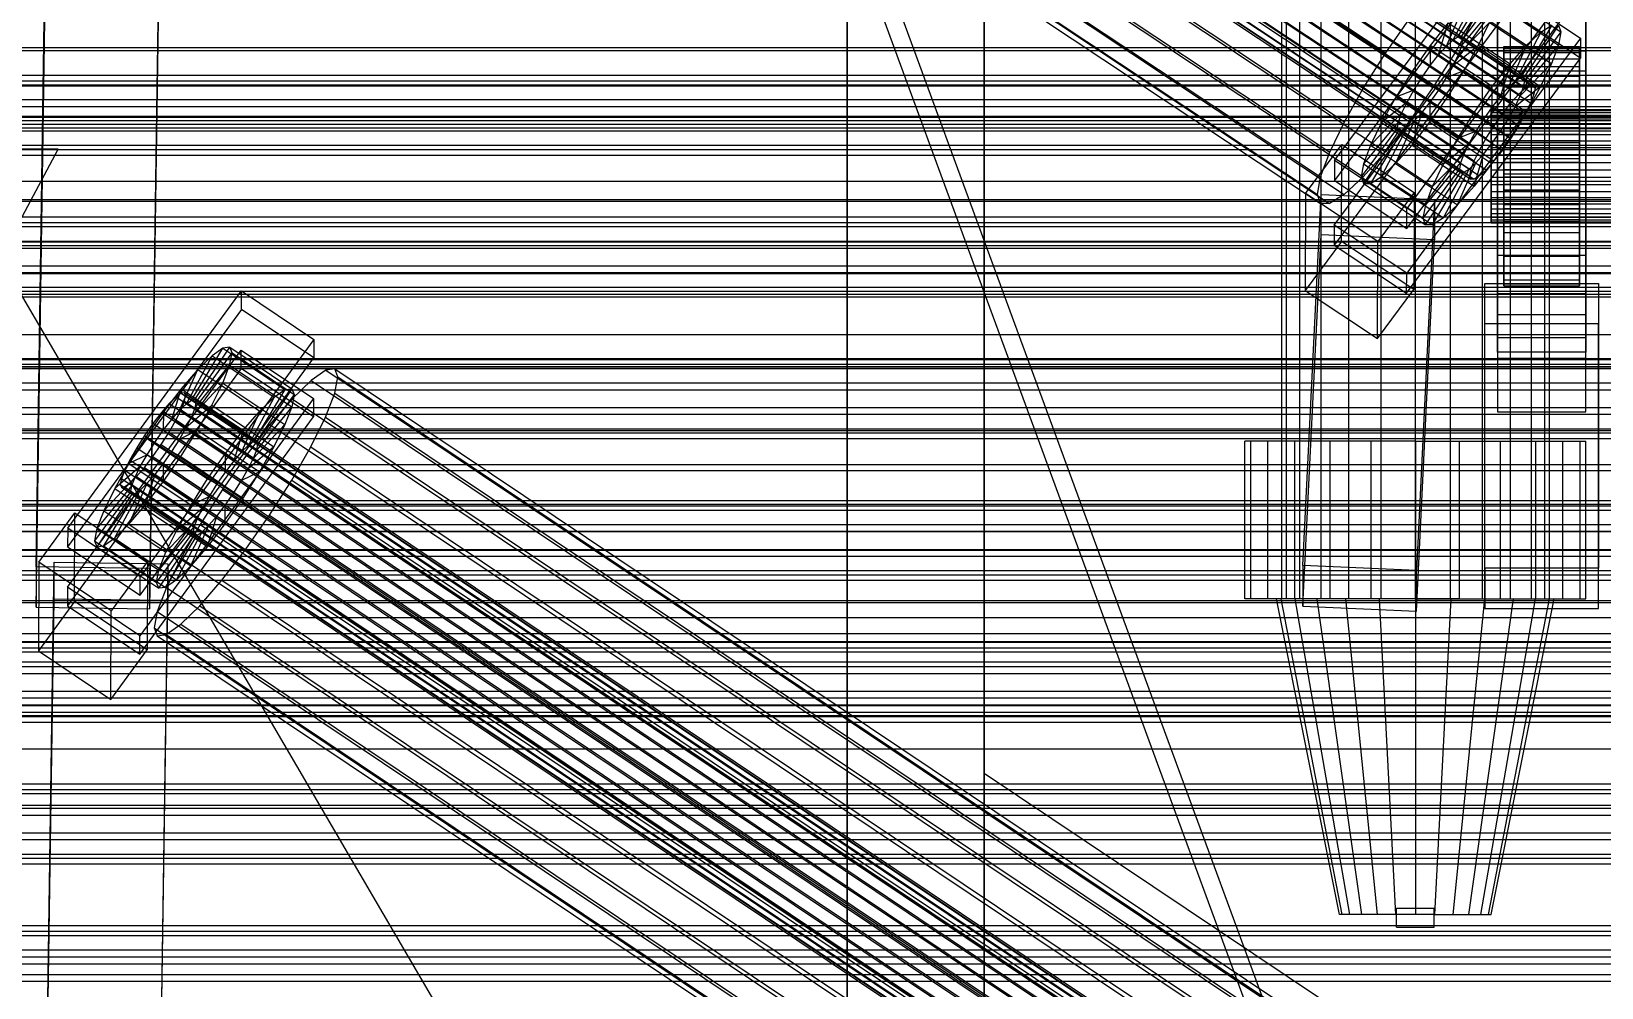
# Model space of a CAD drawing. Header units: millimetres. Extents: x -1970 to 59977, y -50268 to 6837.
# Drawn here: x -379.3 to -130.5, y -33651.6 to -33500.1 of the extents above; entities that cross this region are included whole.
import ezdxf

# ---------------------------------------------------------------- set-up
doc = ezdxf.new("R2010")
doc.units = ezdxf.units.MM
for name, color, linetype, lineweight in [('COTAS_O', 1, 'Continuous', 0), ('frontal_briquetadora', 7, 'Continuous', 0), ('frontal_C01', 7, 'Continuous', 0), ('frontal_C02', 7, 'Continuous', 0), ('frontal_C03', 7, 'Continuous', 0), ('frontal_mezcladora', 7, 'Continuous', 0), ('frontal_secador', 7, 'Continuous', 0), ('frontal_tolva', 7, 'Continuous', 0)]:
    doc.layers.add(name, color=color, linetype=linetype, lineweight=lineweight)
doc.dimstyles.new('R19_100', dxfattribs={"dimtxt": 250, "dimasz": 150, "dimexe": 150, "dimexo": 80, "dimgap": 100, "dimtad": 1, "dimtih": 1, "dimtoh": 1, "dimdsep": 46, "dimcen": 0.09, "dimadec": 0, "dimazin": 0, "dimtfac": 1, "dimtdec": 4, "dimtofl": 0, "dimtmove": 0, "dimatfit": 3, "dimfxl": 1, "dimtolj": 1, "dimtzin": 0, "dimarcsym": 0})

# ---------------------------------------------------------------- blocks, each defined once
blk = doc.blocks.new('*D39')
at = {"layer": 'COTAS_O', "color": 0, "lineweight": -2, "transparency": 16777216}
for p, q in [((-1725, -34320), (-1725, -33550)), ((1725, -34320), (1725, -33550)), ((-1575, -33700), (1575, -33700))]:
    blk.add_line(p, q, dxfattribs=at)
at = {"layer": 'COTAS_O', "color": 0, "transparency": 16777216}
for points in [[(-1575, -33675), (-1575, -33725), (-1725, -33700)], [(1575, -33675), (1575, -33725), (1725, -33700)]]:
    blk.add_solid(points, dxfattribs=at)
at = {"layer": 'Defpoints', "color": 0, "transparency": 16777216}
for p in [(1725, -33700), (-1725, -34400), (1725, -34400)]:
    blk.add_point(p, dxfattribs=at)

msp = doc.modelspace()

# ---------------------------------------------------------------- linework, layer by layer
at = {"layer": 'frontal_briquetadora'}
for p, q in [((-170, -33700), (-305, -33332.75)), ((-167, -33700), (-302, -33332.75))]:
    msp.add_line(p, q, dxfattribs=at)
at = {"layer": 'frontal_C01'}
for p, q in [((-250, -32680.37), (-250, -35735.764)), ((-250, -35740.498), (-250, -32685.104)), ((-356.348, -33367.134), (-142.549, -33509.038)), ((-355.53, -33366.621), (-141.731, -33508.525)), ((-355.022, -33368.11), (-141.224, -33510.015)), ((-355.017, -33366.618), (-141.218, -33508.523)), ((-354.844, -33367.126), (-141.045, -33509.031)), ((-358.659, -33369.518), (-144.861, -33511.423)), ((-357.415, -33368.122), (-143.617, -33510.026)), ((-355.541, -33369.503), (-141.742, -33511.407)), ((-146.196, -33513.132), (-359.995, -33371.227)), ((-356.363, -33371.209), (-142.565, -33513.113)), ((-362.578, -33375.104), (-148.779, -33517.009)), ((-361.332, -33373.132), (-147.533, -33515.037)), ((-358.68, -33375.085), (-144.881, -33516.989)), ((-357.434, -33373.113), (-143.635, -33515.017)), ((-363.648, -33377.008), (-149.85, -33518.913)), ((-360.017, -33376.99), (-146.218, -33518.895)), ((-364.989, -33380.107), (-151.191, -33522.012)), ((-364.471, -33378.715), (-150.672, -33520.619)), ((-362.596, -33380.095), (-148.798, -33522)), ((-361.352, -33378.699), (-147.554, -33520.604)), ((-365.168, -33381.091), (-151.369, -33522.995)), ((-364.995, -33381.599), (-151.196, -33523.503)), ((-364.482, -33381.596), (-150.683, -33523.501)), ((-363.664, -33381.083), (-149.865, -33522.988)), ((-349.002, -33381.14), (-164.693, -33503.471)), ((-338.003, -33381.085), (-153.694, -33503.417)), ((-352.519, -33386.705), (-168.21, -33509.037)), ((-341.52, -33386.65), (-157.211, -33508.982)), ((-378.512, -33584.927), (-375.644, -33392.979)), ((-355.541, -33392.079), (-171.232, -33514.41)), ((-345.291, -33392.028), (-160.982, -33514.359)), ((-357.646, -33393.221), (-360.514, -33585.168)), ((-357.863, -33396.895), (-173.554, -33519.226)), ((-349.061, -33396.851), (-164.752, -33519.182)), ((-378.512, -33591.331), (-375.644, -33399.383)), ((-360.514, -33591.572), (-357.646, -33399.624)), ((-359.326, -33400.825), (-175.016, -33523.156)), ((-352.572, -33400.791), (-168.263, -33523.122)), ((-359.83, -33403.601), (-175.521, -33525.932)), ((-359.341, -33405.034), (-175.032, -33527.366)), ((-357.893, -33405.027), (-173.584, -33527.358)), ((-355.584, -33403.58), (-171.275, -33525.911)), ((-228.298, -33426.447), (-228.298, -33738.634)), ((-228.298, -33744.321), (-228.298, -33432.135)), ((-172.809, -33520.529), (-145.277, -33483.29)), ((-145.289, -33486.492), (-172.821, -33523.731)), ((-133.809, -33490.902), (-161.341, -33528.141)), ((-172.847, -33530.775), (-145.315, -33493.536)), ((-161.353, -33531.343), (-133.821, -33494.104)), ((-154.017, -33501.427), (-149.953, -33493.677)), ((-153.199, -33500.914), (-148.226, -33492.594)), ((-152.686, -33500.911), (-147.143, -33492.589)), ((-152.513, -33501.419), (-146.777, -33493.661)), ((-149.953, -33493.677), (-140.123, -33500.201)), ((-147, -33538.401), (-147, -33492.928)), ((-146.777, -33493.661), (-136.948, -33500.185)), ((-145.315, -33493.536), (-133.847, -33501.148)), ((-133, -33492.928), (-133, -33538.401)), ((-145.327, -33496.738), (-172.859, -33533.977)), ((-155.085, -33502.415), (-152.207, -33495.763)), ((-152.692, -33502.403), (-147.155, -33495.738)), ((-152.207, -33495.763), (-142.377, -33502.287)), ((-147.155, -33495.738), (-137.325, -33502.262)), ((-147, -33496.13), (-147, -33541.603)), ((-133.859, -33504.349), (-145.327, -33496.738)), ((-133, -33541.603), (-133, -33496.13)), ((-164.693, -33503.471), (-160.922, -33498.094)), ((-154.833, -33498.71), (-157.653, -33502.318)), ((-156.329, -33503.811), (-154.833, -33498.71)), ((-154.833, -33498.71), (-145.003, -33505.235)), ((-150.672, -33498.043), (-153.694, -33503.417)), ((-153.21, -33503.795), (-148.249, -33498.677)), ((-149.985, -33502.28), (-148.249, -33498.677)), ((-148.249, -33498.677), (-138.419, -33505.202)), ((-138.396, -33499.118), (-143.369, -33507.438)), ((-137.313, -33499.113), (-142.856, -33507.436)), ((-140.123, -33500.201), (-138.396, -33499.118)), ((-137.313, -33499.113), (-136.948, -33500.185)), ((-133.847, -33501.148), (-161.379, -33538.387)), ((-157.653, -33502.318), (-160.474, -33506.34)), ((-157.653, -33502.318), (-157.665, -33505.52)), ((-147.823, -33508.842), (-157.653, -33502.318)), ((-156.329, -33503.811), (-155.085, -33502.415)), ((-155.085, -33502.415), (-154.017, -33501.427)), ((-145.255, -33508.939), (-155.085, -33502.415)), ((-154.033, -33505.502), (-149.985, -33502.28)), ((-154.017, -33501.427), (-153.199, -33500.914)), ((-144.188, -33507.951), (-154.017, -33501.427)), ((-152.692, -33502.403), (-153.21, -33503.795)), ((-153.199, -33500.914), (-152.686, -33500.911)), ((-143.369, -33507.438), (-153.199, -33500.914)), ((-152.513, -33501.419), (-152.692, -33502.403)), ((-142.862, -33508.927), (-152.692, -33502.403)), ((-142.856, -33507.436), (-152.686, -33500.911)), ((-152.686, -33500.911), (-152.513, -33501.419)), ((-142.683, -33507.943), (-152.513, -33501.419)), ((-152.246, -33506.299), (-149.985, -33502.28)), ((-149.985, -33502.28), (-140.156, -33508.804)), ((-142.377, -33502.287), (-145.255, -33508.939)), ((-145.003, -33505.235), (-142.377, -33502.287)), ((-140.123, -33500.201), (-144.188, -33507.951)), ((-137.325, -33502.262), (-142.862, -33508.927)), ((-136.948, -33500.185), (-142.683, -33507.943)), ((-142.377, -33502.287), (-140.123, -33500.201)), ((-137.325, -33502.262), (-138.419, -33505.202)), ((-136.948, -33500.185), (-137.325, -33502.262)), ((-133.847, -33501.148), (-133.859, -33504.349)), ((-168.21, -33509.037), (-164.693, -33503.471)), ((-161.391, -33541.588), (-133.859, -33504.349)), ((-157.665, -33505.52), (-156.329, -33503.811)), ((-153.694, -33503.417), (-157.211, -33508.982)), ((-146.499, -33510.335), (-156.329, -33503.811)), ((-153.21, -33503.795), (-154.033, -33505.502)), ((-143.38, -33510.32), (-153.21, -33503.795)), ((-147, -33506.375), (-147, -33503.174)), ((-147, -33503.174), (-133, -33503.174)), ((-147, -33548.647), (-147, -33503.174)), ((-146, -33512.459), (-146, -33502.48)), ((-146, -33502.48), (-146, -33502.811)), ((-146, -33502.48), (-134, -33502.48)), ((-146, -33503.441), (-146, -33502.48)), ((-146, -33512.616), (-146, -33502.811)), ((-146, -33502.811), (-146, -33504.412)), ((-146, -33502.811), (-134, -33502.811)), ((-146, -33512.915), (-146, -33503.441)), ((-146, -33503.441), (-134, -33503.441)), ((-146, -33505.629), (-146, -33503.441)), ((-146, -33513.374), (-146, -33504.412)), ((-146, -33504.412), (-146, -33507.173)), ((-146, -33504.412), (-134, -33504.412)), ((-134, -33502.811), (-134, -33502.48)), ((-134, -33502.48), (-134, -33512.459)), ((-134, -33502.48), (-134, -33503.441)), ((-134, -33504.412), (-134, -33502.811)), ((-134, -33502.811), (-134, -33512.616)), ((-134, -33503.441), (-134, -33512.915)), ((-134, -33503.441), (-134, -33505.629)), ((-134, -33507.173), (-134, -33504.412)), ((-134, -33504.412), (-134, -33513.374)), ((-133, -33503.174), (-133, -33506.375)), ((-133, -33503.174), (-133, -33548.647)), ((-160.474, -33506.34), (-163.105, -33510.503)), ((-159.001, -33507.425), (-160.474, -33506.34)), ((-160.474, -33506.34), (-150.644, -33512.865)), ((-159.001, -33507.425), (-157.665, -33505.52)), ((-157.665, -33505.52), (-147.835, -33512.044)), ((-155.103, -33507.406), (-156.35, -33509.378)), ((-154.033, -33505.502), (-155.103, -33507.406)), ((-155.103, -33507.406), (-152.246, -33506.299)), ((-145.274, -33513.93), (-155.103, -33507.406)), ((-154.877, -33510.462), (-152.246, -33506.299)), ((-144.203, -33512.026), (-154.033, -33505.502)), ((-152.246, -33506.299), (-142.416, -33512.824)), ((-147.823, -33508.842), (-145.003, -33505.235)), ((-133, -33506.375), (-147, -33506.375)), ((-147, -33506.375), (-147, -33551.849)), ((-145.003, -33505.235), (-146.499, -33510.335)), ((-146, -33513.951), (-146, -33505.629)), ((-146, -33505.629), (-134, -33505.629)), ((-146, -33508.894), (-146, -33505.629)), ((-146, -33514.682), (-146, -33507.173)), ((-146, -33507.173), (-146, -33510.906)), ((-146, -33507.173), (-134, -33507.173)), ((-138.419, -33505.202), (-143.38, -33510.32)), ((-138.419, -33505.202), (-140.156, -33508.804)), ((-134, -33505.629), (-134, -33513.951)), ((-134, -33505.629), (-134, -33508.894)), ((-134, -33510.906), (-134, -33507.173)), ((-134, -33507.173), (-134, -33514.682)), ((-133, -33551.849), (-133, -33506.375)), ((-171.232, -33514.41), (-168.21, -33509.037)), ((-160.247, -33509.397), (-163.105, -33510.503)), ((-161.318, -33511.301), (-160.247, -33509.397)), ((-157.211, -33508.982), (-160.982, -33514.359)), ((-160.247, -33509.397), (-159.001, -33507.425)), ((-150.417, -33515.921), (-160.247, -33509.397)), ((-149.171, -33513.949), (-159.001, -33507.425)), ((-156.35, -33509.378), (-157.686, -33511.283)), ((-156.35, -33509.378), (-154.877, -33510.462)), ((-146.52, -33515.902), (-156.35, -33509.378)), ((-150.644, -33512.865), (-147.823, -33508.842)), ((-147.835, -33512.044), (-147.823, -33508.842)), ((-145.255, -33508.939), (-146.499, -33510.335)), ((-146, -33515.498), (-146, -33508.894)), ((-146, -33508.894), (-134, -33508.894)), ((-146, -33513.015), (-146, -33508.894)), ((-144.188, -33507.951), (-145.255, -33508.939)), ((-140.156, -33508.804), (-144.203, -33512.026)), ((-143.369, -33507.438), (-144.188, -33507.951)), ((-143.617, -33510.026), (-142.549, -33509.038)), ((-143.38, -33510.32), (-142.862, -33508.927)), ((-142.856, -33507.436), (-143.369, -33507.438)), ((-142.862, -33508.927), (-142.683, -33507.943)), ((-142.683, -33507.943), (-142.856, -33507.436)), ((-142.549, -33509.038), (-141.731, -33508.525)), ((-140.156, -33508.804), (-142.416, -33512.824)), ((-141.731, -33508.525), (-141.218, -33508.523)), ((-141.045, -33509.031), (-141.224, -33510.015)), ((-141.218, -33508.523), (-141.045, -33509.031)), ((-134, -33508.894), (-134, -33515.498)), ((-134, -33508.894), (-134, -33513.015)), ((-163.105, -33510.503), (-165.365, -33514.523)), ((-161.318, -33511.301), (-165.365, -33514.523)), ((-163.105, -33510.503), (-153.275, -33517.028)), ((-162.14, -33513.007), (-161.318, -33511.301)), ((-151.488, -33517.825), (-161.318, -33511.301)), ((-157.686, -33511.283), (-159.022, -33512.992)), ((-157.698, -33514.485), (-154.877, -33510.462)), ((-157.686, -33511.283), (-157.698, -33514.485)), ((-147.856, -33517.807), (-157.686, -33511.283)), ((-154.877, -33510.462), (-145.047, -33516.987)), ((-147.835, -33512.044), (-149.171, -33513.949)), ((-146.499, -33510.335), (-147.835, -33512.044)), ((-146.196, -33513.132), (-144.861, -33511.423)), ((-146, -33516.451), (-146, -33510.906)), ((-146, -33510.906), (-146, -33515.358)), ((-146, -33510.906), (-134, -33510.906)), ((-145.274, -33513.93), (-144.203, -33512.026)), ((-144.861, -33511.423), (-143.617, -33510.026)), ((-144.203, -33512.026), (-143.38, -33510.32)), ((-141.742, -33511.407), (-142.565, -33513.113)), ((-141.224, -33510.015), (-141.742, -33511.407)), ((-134, -33515.358), (-134, -33510.906)), ((-134, -33510.906), (-134, -33516.451)), ((-173.554, -33519.226), (-171.232, -33514.41)), ((-162.659, -33514.4), (-168.196, -33521.065)), ((-162.14, -33513.007), (-167.102, -33518.125)), ((-165.365, -33514.523), (-167.102, -33518.125)), ((-165.365, -33514.523), (-155.535, -33521.047)), ((-160.982, -33514.359), (-164.752, -33519.182)), ((-160.266, -33514.388), (-163.144, -33521.04)), ((-162.837, -33515.384), (-162.659, -33514.4)), ((-162.659, -33514.4), (-162.14, -33513.007)), ((-152.829, -33520.924), (-162.659, -33514.4)), ((-152.311, -33519.532), (-162.14, -33513.007)), ((-160.266, -33514.388), (-161.333, -33515.376)), ((-159.022, -33512.992), (-160.518, -33518.092)), ((-160.518, -33518.092), (-157.698, -33514.485)), ((-159.022, -33512.992), (-160.266, -33514.388)), ((-150.436, -33520.912), (-160.266, -33514.388)), ((-149.192, -33519.516), (-159.022, -33512.992)), ((-157.698, -33514.485), (-147.868, -33521.009)), ((-153.275, -33517.028), (-150.644, -33512.865)), ((-150.644, -33512.865), (-149.171, -33513.949)), ((-149.171, -33513.949), (-150.417, -33515.921)), ((-148, -33512.915), (-148, -33512.459)), ((-148, -33512.459), (-148, -33512.616)), ((-148, -33512.459), (148, -33512.459)), ((-148, -33512.616), (-148, -33513.374)), ((-148, -33512.616), (148, -33512.616)), ((-148, -33513.951), (-148, -33512.915)), ((-148, -33512.915), (148, -33512.915)), ((-148, -33513.374), (-148, -33514.682)), ((-148, -33513.374), (148, -33513.374)), ((-148, -33515.498), (-148, -33513.951)), ((-148, -33513.951), (148, -33513.951)), ((-148, -33514.682), (-148, -33516.451)), ((-148, -33514.682), (148, -33514.682)), ((-147.533, -33515.037), (-146.196, -33513.132)), ((-146.52, -33515.902), (-145.274, -33513.93)), ((-146, -33512.616), (-146, -33512.459)), ((-134, -33512.459), (-146, -33512.459)), ((-146, -33512.459), (-146, -33512.915)), ((-146, -33513.374), (-146, -33512.616)), ((-134, -33512.616), (-146, -33512.616)), ((-134, -33512.915), (-146, -33512.915)), ((-146, -33512.915), (-146, -33513.951)), ((-146, -33517.45), (-146, -33513.015)), ((-146, -33513.015), (-134, -33513.015)), ((-146, -33517.709), (-146, -33513.015)), ((-146, -33514.682), (-146, -33513.374)), ((-134, -33513.374), (-146, -33513.374)), ((-134, -33513.951), (-146, -33513.951)), ((-146, -33513.951), (-146, -33515.498)), ((-146, -33516.451), (-146, -33514.682)), ((-134, -33514.682), (-146, -33514.682)), ((-142.416, -33512.824), (-145.274, -33513.93)), ((-142.416, -33512.824), (-145.047, -33516.987)), ((-142.565, -33513.113), (-143.635, -33515.017)), ((-134, -33512.459), (-134, -33512.616)), ((-134, -33512.915), (-134, -33512.459)), ((-134, -33512.616), (-134, -33513.374)), ((-134, -33513.951), (-134, -33512.915)), ((-134, -33513.015), (-134, -33517.45)), ((-134, -33513.015), (-134, -33517.709)), ((-134, -33513.374), (-134, -33514.682)), ((-134, -33515.498), (-134, -33513.951)), ((-134, -33514.682), (-134, -33516.451)), ((-162.837, -33515.384), (-168.573, -33523.142)), ((-162.664, -33515.892), (-168.208, -33524.214)), ((-162.151, -33515.889), (-167.125, -33524.209)), ((-161.333, -33515.376), (-165.397, -33523.126)), ((-162.664, -33515.892), (-162.837, -33515.384)), ((-153.008, -33521.908), (-162.837, -33515.384)), ((-162.151, -33515.889), (-162.664, -33515.892)), ((-152.835, -33522.416), (-162.664, -33515.892)), ((-161.333, -33515.376), (-162.151, -33515.889)), ((-152.321, -33522.413), (-162.151, -33515.889)), ((-151.503, -33521.901), (-161.333, -33515.376)), ((-155.535, -33521.047), (-153.275, -33517.028)), ((-153.275, -33517.028), (-150.417, -33515.921)), ((-150.417, -33515.921), (-151.488, -33517.825)), ((-149.85, -33518.913), (-148.779, -33517.009)), ((-148.779, -33517.009), (-147.533, -33515.037)), ((-148, -33517.45), (-148, -33515.498)), ((-148, -33515.498), (148, -33515.498)), ((-148, -33516.451), (-148, -33518.559)), ((-148, -33516.451), (148, -33516.451)), ((-145.047, -33516.987), (-147.868, -33521.009)), ((-147.856, -33517.807), (-146.52, -33515.902)), ((-145.047, -33516.987), (-146.52, -33515.902)), ((-144.881, -33516.989), (-146.218, -33518.895)), ((-146, -33515.358), (-146, -33518.559)), ((-134, -33515.358), (-146, -33515.358)), ((-146, -33515.358), (-146, -33520.224)), ((-134, -33515.498), (-146, -33515.498)), ((-146, -33515.498), (-146, -33517.45)), ((-146, -33518.559), (-146, -33516.451)), ((-134, -33516.451), (-146, -33516.451)), ((-143.635, -33515.017), (-144.881, -33516.989)), ((-134, -33518.559), (-134, -33515.358)), ((-134, -33520.224), (-134, -33515.358)), ((-134, -33517.45), (-134, -33515.498)), ((-134, -33516.451), (-134, -33518.559)), ((-177.394, -33525.775), (-171.658, -33518.017)), ((-175.016, -33523.156), (-173.554, -33519.226)), ((-171.715, -33533.386), (-171.658, -33518.017)), ((-171.658, -33518.017), (-160.19, -33525.629)), ((-164.752, -33519.182), (-168.263, -33523.122)), ((-167.102, -33518.125), (-168.196, -33521.065)), ((-167.102, -33518.125), (-157.272, -33524.65)), ((-163.144, -33521.04), (-160.518, -33518.092)), ((-160.518, -33518.092), (-150.688, -33524.617)), ((-157.272, -33524.65), (-152.311, -33519.532)), ((-155.535, -33521.047), (-151.488, -33517.825)), ((-152.311, -33519.532), (-152.829, -33520.924)), ((-151.488, -33517.825), (-152.311, -33519.532)), ((-150.688, -33524.617), (-149.192, -33519.516)), ((-150.672, -33520.619), (-149.85, -33518.913)), ((-150.436, -33520.912), (-149.192, -33519.516)), ((-149.192, -33519.516), (-147.856, -33517.807)), ((-148, -33519.673), (-148, -33517.45)), ((-148, -33517.45), (148, -33517.45)), ((-148, -33518.559), (-148, -33520.864)), ((148, -33518.559), (-148, -33518.559)), ((-148, -33522.018), (-148, -33519.673)), ((-148, -33519.673), (148, -33519.673)), ((-147.868, -33521.009), (-147.856, -33517.807)), ((-146.218, -33518.895), (-147.554, -33520.604)), ((-134, -33517.45), (-146, -33517.45)), ((-146, -33517.45), (-146, -33519.673)), ((-146, -33519.673), (-146, -33517.709)), ((-146, -33517.709), (-134, -33517.709)), ((-146, -33522.658), (-146, -33517.709)), ((-146, -33518.559), (-134, -33518.559)), ((-146, -33520.864), (-146, -33518.559)), ((-134, -33519.673), (-146, -33519.673)), ((-146, -33519.673), (-146, -33522.018)), ((-134, -33519.673), (-134, -33517.45)), ((-134, -33517.709), (-134, -33519.673)), ((-134, -33517.709), (-134, -33522.658)), ((-134, -33518.559), (-134, -33520.864)), ((-134, -33522.018), (-134, -33519.673)), ((-172.809, -33520.529), (-172.821, -33523.731)), ((-161.341, -33528.141), (-172.809, -33520.529)), ((-168.196, -33521.065), (-168.573, -33523.142)), ((-168.196, -33521.065), (-158.366, -33527.589)), ((-165.397, -33523.126), (-163.144, -33521.04)), ((-163.144, -33521.04), (-153.314, -33527.564)), ((-158.743, -33529.666), (-153.008, -33521.908)), ((-158.366, -33527.589), (-152.829, -33520.924)), ((-157.272, -33524.65), (-155.535, -33521.047)), ((-155.567, -33529.65), (-151.503, -33521.901)), ((-153.314, -33527.564), (-150.436, -33520.912)), ((-152.829, -33520.924), (-153.008, -33521.908)), ((-153.008, -33521.908), (-152.835, -33522.416)), ((-152.321, -33522.413), (-151.503, -33521.901)), ((-151.503, -33521.901), (-150.436, -33520.912)), ((-151.369, -33522.995), (-151.191, -33522.012)), ((-151.191, -33522.012), (-150.672, -33520.619)), ((-147.868, -33521.009), (-150.688, -33524.617)), ((-148.798, -33522), (-149.865, -33522.988)), ((-147.554, -33520.604), (-148.798, -33522)), ((-148, -33520.864), (-148, -33523.209)), ((-148, -33520.864), (148, -33520.864)), ((-148, -33524.322), (-148, -33522.018)), ((-148, -33522.018), (148, -33522.018)), ((-146, -33520.864), (-146, -33520.224)), ((-146, -33520.224), (-146, -33525.173)), ((-146, -33520.224), (-134, -33520.224)), ((-146, -33523.209), (-146, -33520.864)), ((-134, -33520.864), (-146, -33520.864)), ((-146, -33522.018), (-146, -33522.658)), ((-134, -33522.018), (-146, -33522.018)), ((-146, -33522.018), (-146, -33524.322)), ((-134, -33525.173), (-134, -33520.224)), ((-134, -33520.224), (-134, -33520.864)), ((-134, -33520.864), (-134, -33523.209)), ((-134, -33522.658), (-134, -33522.018)), ((-134, -33524.322), (-134, -33522.018)), ((-175.521, -33525.932), (-175.016, -33523.156)), ((-172.821, -33523.731), (-161.353, -33531.343)), ((-168.263, -33523.122), (-171.275, -33525.911)), ((-168.573, -33523.142), (-168.208, -33524.214)), ((-168.573, -33523.142), (-158.743, -33529.666)), ((-168.208, -33524.214), (-167.125, -33524.209)), ((-168.208, -33524.214), (-158.378, -33530.738)), ((-167.125, -33524.209), (-165.397, -33523.126)), ((-167.125, -33524.209), (-157.295, -33530.733)), ((-165.397, -33523.126), (-155.567, -33529.65)), ((-158.378, -33530.738), (-152.835, -33522.416)), ((-158.366, -33527.589), (-157.272, -33524.65)), ((-157.295, -33530.733), (-152.321, -33522.413)), ((-150.688, -33524.617), (-153.314, -33527.564)), ((-152.835, -33522.416), (-152.321, -33522.413)), ((-151.196, -33523.503), (-151.369, -33522.995)), ((-150.683, -33523.501), (-151.196, -33523.503)), ((-149.865, -33522.988), (-150.683, -33523.501)), ((-148, -33523.209), (-148, -33525.432)), ((-148, -33523.209), (148, -33523.209)), ((-148, -33526.431), (-148, -33524.322)), ((-148, -33524.322), (148, -33524.322)), ((-146, -33522.658), (-134, -33522.658)), ((-146, -33527.524), (-146, -33522.658)), ((-146, -33525.432), (-146, -33523.209)), ((-146, -33523.209), (-146, -33525.173)), ((-134, -33523.209), (-146, -33523.209)), ((-146, -33524.322), (-146, -33527.524)), ((-134, -33524.322), (-146, -33524.322)), ((-146, -33524.322), (-146, -33526.431)), ((-134, -33522.658), (-134, -33527.524)), ((-134, -33525.173), (-134, -33523.209)), ((-134, -33523.209), (-134, -33525.432)), ((-134, -33527.524), (-134, -33524.322)), ((-134, -33526.431), (-134, -33524.322)), ((-177.811, -33584.731), (-174.943, -33525.912)), ((-177.394, -33525.775), (-177.451, -33541.144)), ((-165.926, -33533.387), (-177.394, -33525.775)), ((-175.032, -33527.366), (-175.521, -33525.932)), ((-174.943, -33532.316), (-174.943, -33525.912)), ((-174.943, -33525.912), (-156.962, -33526.698)), ((-171.275, -33525.911), (-173.584, -33527.358)), ((-160.19, -33525.629), (-165.926, -33533.387)), ((-160.19, -33525.629), (-160.247, -33540.997)), ((-156.962, -33526.698), (-159.83, -33585.518)), ((-156.962, -33526.698), (-156.962, -33533.103)), ((-148, -33525.432), (-148, -33527.384)), ((-148, -33525.432), (148, -33525.432)), ((-148, -33528.2), (-148, -33526.431)), ((-148, -33526.431), (148, -33526.431)), ((-146, -33525.173), (-146, -33529.867)), ((-146, -33525.173), (-134, -33525.173)), ((-146, -33527.384), (-146, -33525.432)), ((-146, -33525.432), (-146, -33529.867)), ((-134, -33525.432), (-146, -33525.432)), ((-146, -33526.431), (-146, -33531.976)), ((-134, -33526.431), (-146, -33526.431)), ((-146, -33526.431), (-146, -33528.2)), ((-134, -33529.867), (-134, -33525.173)), ((-134, -33529.867), (-134, -33525.432)), ((-134, -33525.432), (-134, -33527.384)), ((-134, -33531.976), (-134, -33526.431)), ((-134, -33528.2), (-134, -33526.431)), ((-173.584, -33527.358), (-175.032, -33527.366)), ((-161.353, -33531.343), (-161.341, -33528.141)), ((-158.743, -33529.666), (-158.366, -33527.589)), ((-158.378, -33530.738), (-158.743, -33529.666)), ((-155.567, -33529.65), (-157.295, -33530.733)), ((-153.314, -33527.564), (-155.567, -33529.65)), ((-148, -33527.384), (-148, -33528.931)), ((-148, -33527.384), (148, -33527.384)), ((-148, -33529.507), (-148, -33528.2)), ((-148, -33528.2), (148, -33528.2)), ((-148, -33528.931), (-148, -33529.967)), ((-148, -33528.931), (148, -33528.931)), ((-148, -33530.266), (-148, -33529.507)), ((-148, -33529.507), (148, -33529.507)), ((-146, -33528.931), (-146, -33527.384)), ((-146, -33527.384), (-146, -33533.988)), ((-134, -33527.384), (-146, -33527.384)), ((-146, -33527.524), (-134, -33527.524)), ((-146, -33531.976), (-146, -33527.524)), ((-146, -33528.2), (-146, -33535.709)), ((-134, -33528.2), (-146, -33528.2)), ((-146, -33528.2), (-146, -33529.507)), ((-146, -33529.967), (-146, -33528.931)), ((-146, -33528.931), (-146, -33537.253)), ((-134, -33528.931), (-146, -33528.931)), ((-146, -33529.507), (-146, -33538.47)), ((-134, -33529.507), (-146, -33529.507)), ((-146, -33529.507), (-146, -33530.266)), ((-134, -33533.988), (-134, -33527.384)), ((-134, -33527.384), (-134, -33528.931)), ((-134, -33527.524), (-134, -33531.976)), ((-134, -33535.709), (-134, -33528.2)), ((-134, -33529.507), (-134, -33528.2)), ((-134, -33537.253), (-134, -33528.931)), ((-134, -33528.931), (-134, -33529.967)), ((-134, -33538.47), (-134, -33529.507)), ((-134, -33530.266), (-134, -33529.507)), ((-172.847, -33530.775), (-172.859, -33533.977)), ((-161.379, -33538.387), (-172.847, -33530.775)), ((-157.295, -33530.733), (-158.378, -33530.738)), ((-148, -33529.967), (-148, -33530.422)), ((-148, -33529.967), (148, -33529.967)), ((-148, -33530.422), (-148, -33530.266)), ((-148, -33530.266), (148, -33530.266)), ((-148, -33530.422), (148, -33530.422)), ((-146, -33529.867), (-146, -33533.988)), ((-146, -33529.867), (-134, -33529.867)), ((-146, -33530.422), (-146, -33529.967)), ((-146, -33529.967), (-146, -33539.441)), ((-134, -33529.967), (-146, -33529.967)), ((-146, -33530.266), (-146, -33540.071)), ((-134, -33530.266), (-146, -33530.266)), ((-146, -33530.266), (-146, -33530.422)), ((-146, -33530.422), (-146, -33540.402)), ((-134, -33530.422), (-146, -33530.422)), ((-146, -33531.976), (-134, -33531.976)), ((-146, -33535.709), (-146, -33531.976)), ((-134, -33533.988), (-134, -33529.867)), ((-134, -33539.441), (-134, -33529.967)), ((-134, -33529.967), (-134, -33530.422)), ((-134, -33540.071), (-134, -33530.266)), ((-134, -33530.422), (-134, -33530.266)), ((-134, -33540.402), (-134, -33530.422)), ((-134, -33531.976), (-134, -33535.709)), ((-177.811, -33591.135), (-174.943, -33532.316)), ((-171.715, -33533.386), (-177.451, -33541.144)), ((-156.962, -33533.103), (-174.943, -33532.316)), ((-172.859, -33533.977), (-161.391, -33541.588)), ((-160.247, -33540.997), (-171.715, -33533.386)), ((-165.983, -33548.755), (-165.926, -33533.387)), ((-159.83, -33591.922), (-156.962, -33533.103)), ((-146, -33533.988), (-146, -33537.253)), ((-146, -33533.988), (-134, -33533.988)), ((-134, -33537.253), (-134, -33533.988)), ((-147, -33550.914), (-147, -33535.546)), ((-147, -33535.546), (-133, -33535.546)), ((-147, -33545.02), (-147, -33535.546)), ((-146, -33535.709), (-134, -33535.709)), ((-146, -33538.47), (-146, -33535.709)), ((-146, -33537.253), (-146, -33539.441)), ((-146, -33537.253), (-134, -33537.253)), ((-134, -33535.709), (-134, -33538.47)), ((-134, -33539.441), (-134, -33537.253)), ((-133, -33535.546), (-133, -33550.914)), ((-133, -33535.546), (-133, -33545.02)), ((-161.391, -33541.588), (-161.379, -33538.387)), ((-133, -33538.401), (-147, -33538.401)), ((-147, -33538.401), (-147, -33541.603)), ((-146, -33538.47), (-134, -33538.47)), ((-146, -33540.071), (-146, -33538.47)), ((-146, -33539.441), (-146, -33540.402)), ((-146, -33539.441), (-134, -33539.441)), ((-134, -33538.47), (-134, -33540.071)), ((-134, -33540.402), (-134, -33539.441)), ((-133, -33541.603), (-133, -33538.401)), ((-177.451, -33541.144), (-165.983, -33548.755)), ((-165.983, -33548.755), (-160.247, -33540.997)), ((-149, -33546.432), (-149, -33540.028)), ((-149, -33540.028), (-131, -33540.028)), ((-149, -33585.123), (-149, -33540.028)), ((-147, -33541.603), (-133, -33541.603)), ((-146, -33540.071), (-134, -33540.071)), ((-146, -33540.402), (-146, -33540.071)), ((-146, -33540.402), (-134, -33540.402)), ((-134, -33540.071), (-134, -33540.402)), ((-131, -33540.028), (-131, -33546.432)), ((-131, -33540.028), (-131, -33585.123)), ((-131, -33546.432), (-149, -33546.432)), ((-149, -33591.526), (-149, -33546.432)), ((-133, -33545.02), (-147, -33545.02)), ((-147, -33545.02), (-147, -33560.388)), ((-133, -33560.388), (-133, -33545.02)), ((-131, -33591.526), (-131, -33546.432)), ((-133, -33548.647), (-147, -33548.647)), ((-147, -33548.647), (-147, -33551.849)), ((-133, -33551.849), (-133, -33548.647)), ((-133, -33550.914), (-147, -33550.914)), ((-147, -33550.914), (-147, -33560.388)), ((-147, -33551.849), (-133, -33551.849)), ((-133, -33560.388), (-133, -33550.914)), ((-147, -33560.388), (-133, -33560.388)), ((-425, -33579.245), (425, -33579.245)), ((-360.514, -33585.168), (-378.512, -33584.927)), ((-378.512, -33584.927), (-378.512, -33591.331)), ((-360.514, -33591.572), (-360.514, -33585.168)), ((-159.83, -33585.518), (-177.811, -33584.731)), ((-177.811, -33584.731), (-177.811, -33591.135)), ((-159.83, -33591.922), (-159.83, -33585.518)), ((-131, -33585.123), (-149, -33585.123)), ((-149, -33585.123), (-149, -33591.526)), ((-131, -33591.526), (-131, -33585.123)), ((425, -33590.613), (-425, -33590.613)), ((-378.512, -33591.331), (-360.514, -33591.572)), ((-177.811, -33591.135), (-159.83, -33591.922)), ((-149, -33591.526), (-131, -33591.526)), ((425, -33595.509), (-425, -33595.509)), ((-425, -33606.878), (425, -33606.878))]:
    msp.add_line(p, q, dxfattribs=at)
at = {"layer": 'frontal_C02'}
for p, q in [((-250, -32976.99), (-250, -35767.535)), ((-250, -35772.314), (-250, -32981.769)), ((-228.298, -33332.832), (-228.298, -33617.653)), ((-228.298, -33623.394), (-228.298, -33338.573)), ((425, -33502.707), (-425, -33502.707)), ((430, -33508.746), (-430, -33508.746)), ((430, -33513.746), (-430, -33513.746)), ((-425, -33514.183), (425, -33514.183)), ((-430, -33621.746), (-375, -33518.746)), ((-375, -33518.746), (-430, -33518.746)), ((-373.501, -33578.812), (-345.969, -33541.219)), ((-345.981, -33544.142), (-345.969, -33541.219)), ((-345.969, -33541.219), (-334.501, -33548.903)), ((-345.981, -33544.142), (-373.513, -33581.735)), ((-334.513, -33551.826), (-345.981, -33544.142)), ((-334.501, -33548.903), (-362.033, -33586.496)), ((-334.501, -33548.903), (-334.513, -33551.826)), ((-373.539, -33588.165), (-346.008, -33550.572)), ((-362.045, -33589.418), (-334.513, -33551.826)), ((-354.71, -33559.075), (-350.645, -33551.47)), ((-353.892, -33558.5), (-348.918, -33550.256)), ((-353.378, -33558.43), (-347.835, -33550.108)), ((-353.205, -33558.87), (-347.47, -33551.039)), ((-350.645, -33551.47), (-352.899, -33553.67)), ((-348.918, -33550.256), (-350.645, -33551.47)), ((-350.645, -33551.47), (-340.816, -33558.056)), ((-347.835, -33550.108), (-348.918, -33550.256)), ((-348.918, -33550.256), (-339.088, -33556.842)), ((-347.847, -33552.983), (-347.47, -33551.039)), ((-347.835, -33550.108), (-338.005, -33556.694)), ((-347.47, -33551.039), (-347.835, -33550.108)), ((-347.47, -33551.039), (-337.64, -33557.624)), ((-346.02, -33553.495), (-346.008, -33550.572)), ((-346.008, -33550.572), (-334.539, -33558.255)), ((-346.02, -33553.495), (-373.551, -33591.088)), ((-355.777, -33560.117), (-352.899, -33553.67)), ((-352.899, -33553.67), (-355.525, -33556.704)), ((-353.384, -33559.791), (-347.847, -33552.983)), ((-352.899, -33553.67), (-343.069, -33560.256)), ((-348.941, -33555.809), (-347.847, -33552.983)), ((-347.847, -33552.983), (-338.017, -33559.569)), ((-334.551, -33561.178), (-346.02, -33553.495)), ((-332.629, -33553.761), (-334.938, -33555.385)), ((-331.181, -33553.564), (-332.629, -33553.761)), ((-332.629, -33553.761), (-148.32, -33677.245)), ((-330.692, -33554.807), (-331.181, -33553.564)), ((-331.181, -33553.564), (-146.872, -33677.048)), ((-355.525, -33556.704), (-358.345, -33560.366)), ((-357.021, -33561.554), (-355.525, -33556.704)), ((-355.525, -33556.704), (-345.695, -33563.29)), ((-353.902, -33561.13), (-348.941, -33555.809)), ((-350.678, -33559.324), (-348.941, -33555.809)), ((-348.941, -33555.809), (-339.111, -33562.395)), ((-339.088, -33556.842), (-344.062, -33565.085)), ((-338.005, -33556.694), (-343.549, -33565.016)), ((-340.816, -33558.056), (-339.088, -33556.842)), ((-339.088, -33556.842), (-338.005, -33556.694)), ((-338.005, -33556.694), (-337.64, -33557.624)), ((-334.938, -33555.385), (-337.95, -33558.325)), ((-334.938, -33555.385), (-150.629, -33678.869)), ((-331.197, -33557.406), (-330.692, -33554.807)), ((-330.692, -33554.807), (-146.383, -33678.291)), ((-334.539, -33558.255), (-362.071, -33595.848)), ((-357.415, -33559.019), (-358.659, -33560.456)), ((-356.348, -33557.977), (-357.415, -33559.019)), ((-357.415, -33559.019), (-143.617, -33702.261)), ((-355.53, -33557.402), (-356.348, -33557.977)), ((-356.348, -33557.977), (-142.549, -33701.219)), ((-355.777, -33560.117), (-354.71, -33559.075)), ((-355.541, -33560.032), (-355.022, -33558.694)), ((-355.017, -33557.332), (-355.53, -33557.402)), ((-355.53, -33557.402), (-141.731, -33700.643)), ((-355.022, -33558.694), (-354.844, -33557.773)), ((-355.022, -33558.694), (-141.224, -33701.935)), ((-354.844, -33557.773), (-355.017, -33557.332)), ((-355.017, -33557.332), (-141.218, -33700.574)), ((-354.844, -33557.773), (-141.045, -33701.014)), ((-354.725, -33562.795), (-350.678, -33559.324)), ((-354.71, -33559.075), (-353.892, -33558.5)), ((-344.88, -33565.661), (-354.71, -33559.075)), ((-353.892, -33558.5), (-353.378, -33558.43)), ((-344.062, -33565.085), (-353.892, -33558.5)), ((-353.205, -33558.87), (-353.384, -33559.791)), ((-343.549, -33565.016), (-353.378, -33558.43)), ((-353.378, -33558.43), (-353.205, -33558.87)), ((-343.376, -33565.456), (-353.205, -33558.87)), ((-352.938, -33563.288), (-350.678, -33559.324)), ((-350.678, -33559.324), (-340.848, -33565.909)), ((-340.816, -33558.056), (-344.88, -33565.661)), ((-338.017, -33559.569), (-343.554, -33566.377)), ((-337.64, -33557.624), (-343.376, -33565.456)), ((-343.069, -33560.256), (-340.816, -33558.056)), ((-337.95, -33558.325), (-341.461, -33562.381)), ((-338.017, -33559.569), (-339.111, -33562.395)), ((-337.64, -33557.624), (-338.017, -33559.569)), ((-337.95, -33558.325), (-153.641, -33681.809)), ((-334.539, -33558.255), (-334.551, -33561.178)), ((-332.659, -33561.184), (-331.197, -33557.406)), ((-331.197, -33557.406), (-146.887, -33680.89)), ((-362.083, -33598.771), (-334.551, -33561.178)), ((-358.345, -33560.366), (-361.166, -33564.407)), ((-358.659, -33560.456), (-359.995, -33562.191)), ((-358.659, -33560.456), (-144.861, -33703.698)), ((-358.345, -33560.366), (-358.357, -33563.289)), ((-358.357, -33563.289), (-357.021, -33561.554)), ((-348.515, -33566.952), (-358.345, -33560.366)), ((-357.434, -33563.575), (-356.363, -33561.697)), ((-357.021, -33561.554), (-355.777, -33560.117)), ((-347.191, -33568.14), (-357.021, -33561.554)), ((-356.363, -33561.697), (-355.541, -33560.032)), ((-356.363, -33561.697), (-142.565, -33704.939)), ((-345.947, -33566.703), (-355.777, -33560.117)), ((-355.541, -33560.032), (-141.742, -33703.274)), ((-353.902, -33561.13), (-354.725, -33562.795)), ((-353.384, -33559.791), (-353.902, -33561.13)), ((-344.073, -33567.716), (-353.902, -33561.13)), ((-343.554, -33566.377), (-353.384, -33559.791)), ((-343.069, -33560.256), (-345.947, -33566.703)), ((-345.695, -33563.29), (-343.069, -33560.256)), ((-334.981, -33565.883), (-332.659, -33561.184)), ((-332.659, -33561.184), (-148.35, -33684.668)), ((-450, -33563.331), (450, -33563.331)), ((430, -33563.746), (-430, -33563.746)), ((-361.166, -33564.407), (-363.797, -33568.55)), ((-361.332, -33564.105), (-362.578, -33566.068)), ((-359.995, -33562.191), (-361.332, -33564.105)), ((-361.332, -33564.105), (-147.533, -33707.346)), ((-359.693, -33565.203), (-361.166, -33564.407)), ((-361.166, -33564.407), (-351.336, -33570.992)), ((-146.196, -33705.433), (-359.995, -33562.191)), ((-359.693, -33565.203), (-358.357, -33563.289)), ((-358.68, -33565.538), (-357.434, -33563.575)), ((-358.357, -33563.289), (-348.527, -33569.875)), ((-357.434, -33563.575), (-143.635, -33706.817)), ((-354.725, -33562.795), (-355.796, -33564.673)), ((-355.796, -33564.673), (-352.938, -33563.288)), ((-355.569, -33567.432), (-352.938, -33563.288)), ((-344.895, -33569.381), (-354.725, -33562.795)), ((-352.938, -33563.288), (-343.108, -33569.874)), ((-348.515, -33566.952), (-345.695, -33563.29)), ((-345.695, -33563.29), (-347.191, -33568.14)), ((-341.461, -33562.381), (-345.231, -33567.277)), ((-339.111, -33562.395), (-344.073, -33567.716)), ((-341.461, -33562.381), (-157.152, -33685.865)), ((-339.111, -33562.395), (-340.848, -33565.909)), ((-362.578, -33566.068), (-363.648, -33567.946)), ((-362.578, -33566.068), (-148.779, -33709.309)), ((-360.939, -33567.165), (-359.693, -33565.203)), ((-360.017, -33567.452), (-358.68, -33565.538)), ((-349.863, -33571.789), (-359.693, -33565.203)), ((-358.68, -33565.538), (-144.881, -33708.779)), ((-357.042, -33566.636), (-358.378, -33568.55)), ((-355.796, -33564.673), (-357.042, -33566.636)), ((-357.042, -33566.636), (-355.569, -33567.432)), ((-347.212, -33573.221), (-357.042, -33566.636)), ((-345.966, -33571.259), (-355.796, -33564.673)), ((-351.336, -33570.992), (-348.515, -33566.952)), ((-348.527, -33569.875), (-348.515, -33566.952)), ((-345.947, -33566.703), (-347.191, -33568.14)), ((-344.88, -33565.661), (-345.947, -33566.703)), ((-340.848, -33565.909), (-344.895, -33569.381)), ((-344.062, -33565.085), (-344.88, -33565.661)), ((-344.073, -33567.716), (-343.554, -33566.377)), ((-343.549, -33565.016), (-344.062, -33565.085)), ((-343.554, -33566.377), (-343.376, -33565.456)), ((-343.376, -33565.456), (-343.549, -33565.016)), ((-340.848, -33565.909), (-343.108, -33569.874)), ((-338.003, -33571.183), (-334.981, -33565.883)), ((-334.981, -33565.883), (-150.672, -33689.367)), ((430, -33568.746), (-430, -33568.746)), ((-363.797, -33568.55), (-366.057, -33572.515)), ((-362.01, -33569.043), (-366.057, -33572.515)), ((-363.648, -33567.946), (-364.471, -33569.611)), ((-360.939, -33567.165), (-363.797, -33568.55)), ((-363.797, -33568.55), (-353.967, -33575.136)), ((-363.648, -33567.946), (-149.85, -33711.187)), ((-362.833, -33570.708), (-362.01, -33569.043)), ((-362.596, -33570.624), (-361.352, -33569.187)), ((-362.01, -33569.043), (-360.939, -33567.165)), ((-352.18, -33575.629), (-362.01, -33569.043)), ((-361.352, -33569.187), (-360.017, -33567.452)), ((-361.352, -33569.187), (-147.554, -33712.428)), ((-351.109, -33573.751), (-360.939, -33567.165)), ((-360.017, -33567.452), (-146.218, -33710.693)), ((-358.378, -33568.55), (-359.714, -33570.284)), ((-358.39, -33571.472), (-355.569, -33567.432)), ((-358.378, -33568.55), (-358.39, -33571.472)), ((-348.548, -33575.135), (-358.378, -33568.55)), ((-355.569, -33567.432), (-345.739, -33574.017)), ((-345.231, -33567.277), (-349.002, -33572.678)), ((-347.191, -33568.14), (-348.527, -33569.875)), ((-345.966, -33571.259), (-344.895, -33569.381)), ((-160.922, -33690.761), (-345.231, -33567.277)), ((-344.895, -33569.381), (-344.073, -33567.716)), ((-363.351, -33572.047), (-368.888, -33578.855)), ((-362.833, -33570.708), (-367.794, -33576.03)), ((-364.989, -33570.949), (-365.168, -33571.87)), ((-365.168, -33571.87), (-364.995, -33572.311)), ((-365.168, -33571.87), (-151.369, -33715.112)), ((-364.471, -33569.611), (-364.989, -33570.949)), ((-364.989, -33570.949), (-151.191, -33714.191)), ((-364.482, -33572.241), (-363.664, -33571.666)), ((-364.471, -33569.611), (-150.672, -33712.852)), ((-360.958, -33571.721), (-363.836, -33578.168)), ((-363.664, -33571.666), (-362.596, -33570.624)), ((-363.664, -33571.666), (-149.865, -33714.907)), ((-363.53, -33572.968), (-363.351, -33572.047)), ((-363.351, -33572.047), (-362.833, -33570.708)), ((-353.521, -33578.633), (-363.351, -33572.047)), ((-353.003, -33577.294), (-362.833, -33570.708)), ((-362.596, -33570.624), (-148.798, -33713.865)), ((-360.958, -33571.721), (-362.025, -33572.763)), ((-359.714, -33570.284), (-361.21, -33575.134)), ((-361.21, -33575.134), (-358.39, -33571.472)), ((-359.714, -33570.284), (-360.958, -33571.721)), ((-351.128, -33578.307), (-360.958, -33571.721)), ((-349.884, -33576.87), (-359.714, -33570.284)), ((-358.39, -33571.472), (-348.56, -33578.058)), ((-353.967, -33575.136), (-351.336, -33570.992)), ((-351.336, -33570.992), (-349.863, -33571.789)), ((-349.863, -33571.789), (-351.109, -33573.751)), ((-348.527, -33569.875), (-349.863, -33571.789)), ((-347.212, -33573.221), (-345.966, -33571.259)), ((-343.108, -33569.874), (-345.966, -33571.259)), ((-343.108, -33569.874), (-345.739, -33574.017)), ((-341.52, -33576.722), (-338.003, -33571.183)), ((-338.003, -33571.183), (-153.694, -33694.667)), ((-363.53, -33572.968), (-369.265, -33580.8)), ((-363.357, -33573.408), (-368.9, -33581.73)), ((-362.843, -33573.339), (-367.817, -33581.583)), ((-366.057, -33572.515), (-367.794, -33576.03)), ((-362.025, -33572.763), (-366.09, -33580.368)), ((-366.057, -33572.515), (-356.228, -33579.1)), ((-364.995, -33572.311), (-364.482, -33572.241)), ((-364.995, -33572.311), (-151.196, -33715.552)), ((-364.482, -33572.241), (-150.683, -33715.482)), ((-363.357, -33573.408), (-363.53, -33572.968)), ((-353.7, -33579.554), (-363.53, -33572.968)), ((-362.843, -33573.339), (-363.357, -33573.408)), ((-353.527, -33579.994), (-363.357, -33573.408)), ((-362.025, -33572.763), (-362.843, -33573.339)), ((-353.014, -33579.924), (-362.843, -33573.339)), ((-352.196, -33579.349), (-362.025, -33572.763)), ((-353.967, -33575.136), (-351.109, -33573.751)), ((-349.002, -33572.678), (-352.519, -33578.218)), ((-351.109, -33573.751), (-352.18, -33575.629)), ((-349.002, -33572.678), (-164.693, -33696.162)), ((-345.739, -33574.017), (-348.56, -33578.058)), ((-348.548, -33575.135), (-347.212, -33573.221)), ((-345.739, -33574.017), (-347.212, -33573.221)), ((450, -33575.022), (-450, -33575.022)), ((-378.086, -33584.201), (-372.35, -33576.369)), ((-372.408, -33590.398), (-372.35, -33576.369)), ((-372.35, -33576.369), (-360.882, -33584.053)), ((-367.794, -33576.03), (-368.888, -33578.855)), ((-367.794, -33576.03), (-357.964, -33582.615)), ((-363.836, -33578.168), (-361.21, -33575.134)), ((-361.21, -33575.134), (-351.38, -33581.72)), ((-356.228, -33579.1), (-353.967, -33575.136)), ((-356.228, -33579.1), (-352.18, -33575.629)), ((-352.18, -33575.629), (-353.003, -33577.294)), ((-351.38, -33581.72), (-349.884, -33576.87)), ((-351.128, -33578.307), (-349.884, -33576.87)), ((-349.884, -33576.87), (-348.548, -33575.135)), ((-348.56, -33578.058), (-348.548, -33575.135)), ((-345.291, -33582.124), (-341.52, -33576.722)), ((-341.52, -33576.722), (-157.211, -33700.206)), ((-373.501, -33578.812), (-373.513, -33581.735)), ((-362.033, -33586.496), (-373.501, -33578.812)), ((-368.888, -33578.855), (-369.265, -33580.8)), ((-368.888, -33578.855), (-359.058, -33585.441)), ((-366.09, -33580.368), (-363.836, -33578.168)), ((-363.836, -33578.168), (-354.006, -33584.754)), ((-359.436, -33587.385), (-353.7, -33579.554)), ((-359.058, -33585.441), (-353.521, -33578.633)), ((-357.964, -33582.615), (-353.003, -33577.294)), ((-357.964, -33582.615), (-356.228, -33579.1)), ((-356.26, -33586.954), (-352.196, -33579.349)), ((-352.519, -33578.218), (-355.541, -33583.517)), ((-354.006, -33584.754), (-351.128, -33578.307)), ((-353.521, -33578.633), (-353.7, -33579.554)), ((-353.7, -33579.554), (-353.527, -33579.994)), ((-353.003, -33577.294), (-353.521, -33578.633)), ((-353.014, -33579.924), (-352.196, -33579.349)), ((-352.519, -33578.218), (-168.21, -33701.702)), ((-352.196, -33579.349), (-351.128, -33578.307)), ((-348.56, -33578.058), (-351.38, -33581.72)), ((-373.513, -33581.735), (-362.045, -33589.418)), ((-369.265, -33580.8), (-368.9, -33581.73)), ((-369.265, -33580.8), (-359.436, -33587.385)), ((-368.9, -33581.73), (-367.817, -33581.583)), ((-368.9, -33581.73), (-359.07, -33588.316)), ((-367.817, -33581.583), (-366.09, -33580.368)), ((-367.817, -33581.583), (-357.987, -33588.168)), ((-366.09, -33580.368), (-356.26, -33586.954)), ((-359.07, -33588.316), (-353.527, -33579.994)), ((-357.987, -33588.168), (-353.014, -33579.924)), ((-351.38, -33581.72), (-354.006, -33584.754)), ((-353.527, -33579.994), (-353.014, -33579.924)), ((-378.512, -33777.948), (-375.644, -33584.181)), ((-378.086, -33584.201), (-378.143, -33598.23)), ((-366.618, -33591.885), (-378.086, -33584.201)), ((-375.644, -33590.026), (-375.644, -33584.181)), ((-375.644, -33584.181), (-357.646, -33584.424)), ((-360.882, -33584.053), (-366.618, -33591.885)), ((-360.882, -33584.053), (-360.939, -33598.081)), ((-357.646, -33584.424), (-360.514, -33778.191)), ((-359.058, -33585.441), (-357.964, -33582.615)), ((-355.541, -33583.517), (-357.863, -33588.216)), ((-357.646, -33584.424), (-357.646, -33590.27)), ((-355.541, -33583.517), (-171.232, -33707.001)), ((-349.061, -33587.019), (-345.291, -33582.124)), ((-345.291, -33582.124), (-160.982, -33705.608)), ((-362.045, -33589.418), (-362.033, -33586.496)), ((-359.436, -33587.385), (-359.058, -33585.441)), ((-356.26, -33586.954), (-357.987, -33588.168)), ((-354.006, -33584.754), (-356.26, -33586.954)), ((-352.572, -33591.076), (-349.061, -33587.019)), ((-349.061, -33587.019), (-164.752, -33710.503)), ((-373.539, -33588.165), (-373.551, -33591.088)), ((-362.071, -33595.848), (-373.539, -33588.165)), ((-359.07, -33588.316), (-359.436, -33587.385)), ((-357.863, -33588.216), (-359.326, -33591.994)), ((-357.987, -33588.168), (-359.07, -33588.316)), ((-357.863, -33588.216), (-173.554, -33711.7)), ((-378.512, -33783.793), (-375.644, -33590.026)), ((-372.408, -33590.398), (-378.143, -33598.23)), ((-357.646, -33590.27), (-375.644, -33590.026)), ((-373.551, -33591.088), (-362.083, -33598.771)), ((-360.939, -33598.081), (-372.408, -33590.398)), ((-366.675, -33605.913), (-366.618, -33591.885)), ((-360.514, -33784.037), (-357.646, -33590.27)), ((-359.326, -33591.994), (-359.83, -33594.593)), ((-359.326, -33591.994), (-175.016, -33715.478)), ((-355.584, -33594.016), (-352.572, -33591.076)), ((-352.572, -33591.076), (-168.263, -33714.56)), ((-357.893, -33595.64), (-355.584, -33594.016)), ((-355.584, -33594.016), (-171.275, -33717.5)), ((450, -33596.803), (-450, -33596.803)), ((-362.083, -33598.771), (-362.071, -33595.848)), ((-359.83, -33594.593), (-359.341, -33595.837)), ((-359.83, -33594.593), (-175.521, -33718.077)), ((-359.341, -33595.837), (-357.893, -33595.64)), ((-359.341, -33595.837), (-175.032, -33719.321)), ((-357.893, -33595.64), (-173.584, -33719.124)), ((-378.143, -33598.23), (-366.675, -33605.913)), ((-366.675, -33605.913), (-360.939, -33598.081)), ((-450, -33608.494), (450, -33608.494)), ((-130, -33683.511), (-228.298, -33617.653)), ((-228.298, -33617.653), (-228.298, -33902.474)), ((-228.298, -33617.653), (-228.298, -33623.394)), ((-228.298, -33908.215), (-228.298, -33623.394)), ((-228.298, -33623.394), (-130, -33689.252))]:
    msp.add_line(p, q, dxfattribs=at)
at = {"layer": 'frontal_C03'}
for p, q in [((1250, -33507.076), (-1250, -33507.076)), ((1250, -33507.957), (-1250, -33507.957)), ((1250, -33508.61), (-1250, -33508.61)), ((1250, -33510.918), (-1250, -33510.918)), ((-1250, -33511.975), (1250, -33511.975)), ((1250, -33514.827), (-1250, -33514.827)), ((-1500, -33515.356), (1500, -33515.356)), ((1250, -33515.885), (-1250, -33515.885)), ((1250, -33518.192), (-1250, -33518.192)), ((1250, -33518.845), (-1250, -33518.845)), ((1250, -33519.727), (-1250, -33519.727)), ((1500, -33526.765), (-1500, -33526.765)), ((1500, -33527.05), (-1500, -33527.05)), ((1250, -33529.533), (-1250, -33529.533)), ((1250, -33530.415), (-1250, -33530.415)), ((1250, -33531.068), (-1250, -33531.068)), ((1250, -33533.375), (-1250, -33533.375)), ((-1250, -33534.433), (1250, -33534.433)), ((-1500, -33538.458), (1500, -33538.458)), ((1250, -33537.285), (-1250, -33537.285)), ((1250, -33538.342), (-1250, -33538.342)), ((1250, -33540.65), (-1250, -33540.65)), ((1250, -33541.303), (-1250, -33541.303)), ((1250, -33542.184), (-1250, -33542.184)), ((1250, -33551.991), (-1250, -33551.991)), ((1250, -33552.872), (-1250, -33552.872)), ((1250, -33553.526), (-1250, -33553.526)), ((1250, -33555.833), (-1250, -33555.833)), ((-1250, -33556.89), (1250, -33556.89)), ((1250, -33559.742), (-1250, -33559.742)), ((1250, -33560.8), (-1250, -33560.8)), ((1250, -33563.107), (-1250, -33563.107)), ((1250, -33563.761), (-1250, -33563.761)), ((1250, -33564.642), (-1250, -33564.642)), ((1250, -33574.448), (-1250, -33574.448)), ((1250, -33575.33), (-1250, -33575.33)), ((1250, -33575.983), (-1250, -33575.983)), ((1250, -33578.291), (-1250, -33578.291)), ((-1250, -33579.348), (1250, -33579.348)), ((1250, -33582.2), (-1250, -33582.2)), ((1250, -33583.257), (-1250, -33583.257)), ((1250, -33585.565), (-1250, -33585.565)), ((1250, -33586.218), (-1250, -33586.218)), ((1250, -33587.1), (-1250, -33587.1)), ((1250, -33596.906), (-1250, -33596.906)), ((1250, -33597.787), (-1250, -33597.787)), ((1250, -33598.441), (-1250, -33598.441)), ((1250, -33600.748), (-1250, -33600.748)), ((-1250, -33601.806), (1250, -33601.806)), ((1250, -33604.658), (-1250, -33604.658)), ((1250, -33605.715), (-1250, -33605.715)), ((1250, -33608.022), (-1250, -33608.022)), ((1250, -33608.676), (-1250, -33608.676)), ((1250, -33609.557), (-1250, -33609.557)), ((-1500, -33613.77), (1500, -33613.77)), ((1250, -33619.364), (-1250, -33619.364)), ((1250, -33620.245), (-1250, -33620.245)), ((1250, -33620.898), (-1250, -33620.898)), ((1500, -33622.753), (-1500, -33622.753)), ((1250, -33623.206), (-1250, -33623.206)), ((-1250, -33624.263), (1250, -33624.263)), ((1250, -33627.115), (-1250, -33627.115)), ((1250, -33628.173), (-1250, -33628.173)), ((1250, -33630.48), (-1250, -33630.48)), ((1250, -33631.134), (-1250, -33631.134)), ((1250, -33632.015), (-1250, -33632.015)), ((1250, -33641.821), (-1250, -33641.821)), ((1250, -33642.703), (-1250, -33642.703)), ((1250, -33643.356), (-1250, -33643.356)), ((1250, -33645.664), (-1250, -33645.664)), ((-1250, -33646.721), (1250, -33646.721)), ((1500, -33647.876), (-1500, -33647.876)), ((1250, -33649.573), (-1250, -33649.573)), ((1250, -33650.63), (-1250, -33650.63))]:
    msp.add_line(p, q, dxfattribs=at)
at = {"layer": 'frontal_mezcladora'}
for p, q in [((-300, -33680), (-575, -33210)), ((-181.2, -33450), (-181.2, -33590)), ((-180.478, -33450), (-180.478, -33590)), ((-178.36, -33450), (-178.36, -33590)), ((-174.991, -33450), (-174.991, -33590)), ((-170.6, -33450), (-170.6, -33590)), ((-165.487, -33450), (-165.487, -33590)), ((-160, -33590), (-160, -33450)), ((-154.513, -33450), (-154.513, -33590)), ((-149.4, -33450), (-149.4, -33590)), ((-145.009, -33450), (-145.009, -33590)), ((-141.64, -33450), (-141.64, -33590)), ((-139.522, -33450), (-139.522, -33590)), ((-138.8, -33450), (-138.8, -33590)), ((-186.08, -33565), (-187, -33565)), ((-187, -33590), (-187, -33565)), ((-183.383, -33565), (-186.08, -33565)), ((-186.08, -33590), (-186.08, -33565)), ((-179.092, -33565), (-183.383, -33565)), ((-183.383, -33590), (-183.383, -33565)), ((-173.5, -33565), (-179.092, -33565)), ((-179.092, -33590), (-179.092, -33565)), ((-166.988, -33565), (-173.5, -33565)), ((-173.5, -33590), (-173.5, -33565)), ((-160, -33565), (-166.988, -33565)), ((-166.988, -33590), (-166.988, -33565)), ((-160, -33565), (-153.012, -33565)), ((-160, -33565), (-160, -33590)), ((-153.012, -33565), (-146.5, -33565)), ((-153.012, -33590), (-153.012, -33565)), ((-146.5, -33565), (-140.908, -33565)), ((-146.5, -33590), (-146.5, -33565)), ((-140.908, -33565), (-136.617, -33565)), ((-140.908, -33590), (-140.908, -33565)), ((-136.617, -33565), (-133.92, -33565)), ((-136.617, -33590), (-136.617, -33565)), ((-133.92, -33565), (-133, -33565)), ((-133.92, -33590), (-133.92, -33565)), ((-133, -33590), (-133, -33565)), ((-186.08, -33590), (-187, -33590)), ((-183.383, -33590), (-186.08, -33590)), ((-179.092, -33590), (-183.383, -33590)), ((-181.25, -33590), (-182, -33590)), ((-172, -33640), (-182, -33590)), ((-179.053, -33590), (-181.25, -33590)), ((-171.591, -33640), (-181.25, -33590)), ((-180.478, -33590), (-181.2, -33590)), ((-178.36, -33590), (-180.478, -33590)), ((-173.5, -33590), (-179.092, -33590)), ((-175.556, -33590), (-179.053, -33590)), ((-170.392, -33640), (-179.053, -33590)), ((-174.991, -33590), (-178.36, -33590)), ((-171, -33590), (-175.556, -33590)), ((-168.485, -33640), (-175.556, -33590)), ((-170.6, -33590), (-174.991, -33590)), ((-166.988, -33590), (-173.5, -33590)), ((-165.694, -33590), (-171, -33590)), ((-166, -33640), (-171, -33590)), ((-165.487, -33590), (-170.6, -33590)), ((-160, -33590), (-166.988, -33590)), ((-160, -33590), (-165.694, -33590)), ((-163.106, -33640), (-165.694, -33590)), ((-160, -33590), (-165.487, -33590)), ((-160, -33590), (-154.513, -33590)), ((-153.012, -33590), (-160, -33590)), ((-160, -33590), (-154.306, -33590)), ((-160, -33590), (-160, -33640)), ((-156.894, -33640), (-154.306, -33590)), ((-154.513, -33590), (-149.4, -33590)), ((-154.306, -33590), (-149, -33590)), ((-154, -33640), (-149, -33590)), ((-153.012, -33590), (-146.5, -33590)), ((-151.515, -33640), (-144.444, -33590)), ((-149.608, -33640), (-140.947, -33590)), ((-149.4, -33590), (-145.009, -33590)), ((-149, -33590), (-144.444, -33590)), ((-148.409, -33640), (-138.75, -33590)), ((-148, -33640), (-138, -33590)), ((-146.5, -33590), (-140.908, -33590)), ((-145.009, -33590), (-141.64, -33590)), ((-144.444, -33590), (-140.947, -33590)), ((-141.64, -33590), (-139.522, -33590)), ((-140.947, -33590), (-138.75, -33590)), ((-140.908, -33590), (-136.617, -33590)), ((-139.522, -33590), (-138.8, -33590)), ((-138.75, -33590), (-138, -33590)), ((-136.617, -33590), (-133.92, -33590)), ((-133.92, -33590), (-133, -33590)), ((-163, -33639), (-157, -33639)), ((-163, -33642), (-163, -33639)), ((-157, -33642), (-157, -33639)), ((-171.591, -33640), (-172, -33640)), ((-170.392, -33640), (-171.591, -33640)), ((-168.485, -33640), (-170.392, -33640)), ((-166, -33640), (-168.485, -33640)), ((-163.106, -33640), (-166, -33640)), ((-160, -33640), (-163.106, -33640)), ((-156.894, -33640), (-160, -33640)), ((-156.894, -33640), (-154, -33640)), ((-154, -33640), (-151.515, -33640)), ((-151.515, -33640), (-149.608, -33640)), ((-149.608, -33640), (-148.409, -33640)), ((-148.409, -33640), (-148, -33640)), ((-163, -33642), (-157, -33642))]:
    msp.add_line(p, q, dxfattribs=at)
at = {"layer": 'frontal_secador'}
for p, q in [((1360, -33503.147), (-1360, -33503.147)), ((-1360, -33513.5), (1360, -33513.5)), ((-1250, -33513.5), (1250, -33513.5)), ((1360, -33523.853), (-1360, -33523.853)), ((1360, -33533.5), (-1360, -33533.5)), ((1250, -33534.076), (-1250, -33534.076)), ((1360, -33541.784), (-1360, -33541.784)), ((1360, -33548.141), (-1360, -33548.141)), ((1360, -33552.137), (-1360, -33552.137)), ((1360, -33553.5), (-1360, -33553.5)), ((1250, -33553.25), (-1250, -33553.25)), ((1250, -33569.715), (-1250, -33569.715)), ((1250, -33582.349), (-1250, -33582.349)), ((1250, -33590.291), (-1250, -33590.291)), ((1250, -33593), (-1250, -33593))]:
    msp.add_line(p, q, dxfattribs=at)
at = {"layer": 'frontal_tolva'}
for p, q in [((1725, -33600), (-1725, -33600)), ((1725, -33606.849), (-1725, -33606.849))]:
    msp.add_line(p, q, dxfattribs=at)

# ---------------------------------------------------------------- dimensions: what is measured, and where the dimension line sits
at = {"layer": 'COTAS_O'}
dim = msp.add_aligned_dim(p1=(-1725, -34400), p2=(1725, -34400), distance=700, text='<> O', dimstyle='R19_100', dxfattribs=at)
dim.commit()
dim.dimension.update_dxf_attribs({"geometry": '*D39', "text_midpoint": (0, -33700)})

doc.saveas('drawing.dxf')
